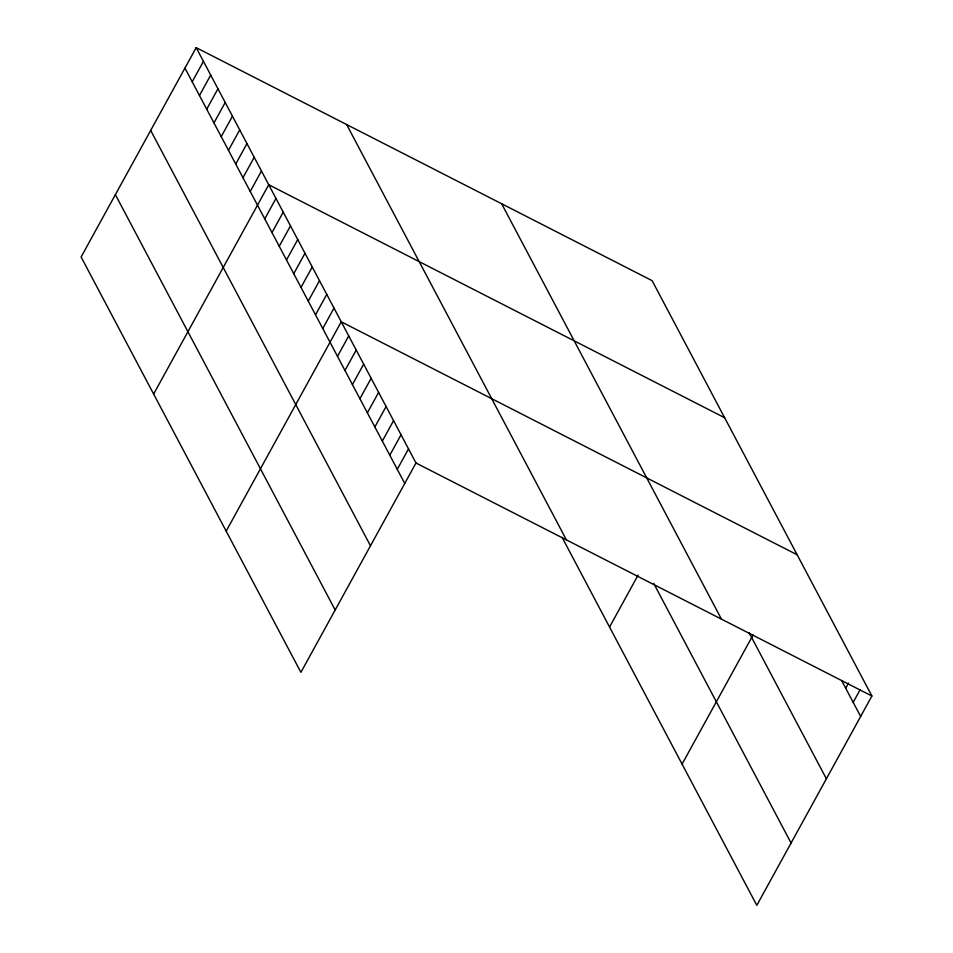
<?xml version="1.0" encoding="UTF-8"?>
<svg xmlns="http://www.w3.org/2000/svg" width="953" height="953" viewBox="0 0 953 953"><rect width="100%" height="100%" fill="white"/><g stroke="black" fill="none" stroke-linecap="round" stroke-linejoin="round"><path stroke-width="1.43" d="M196.187 47.65L81.112 256.988L300.898 672.353L415.984 463.015L196.187 47.65L652.102 280.647L871.888 696.012L756.813 905.35L562.079 537.337M192.208 81.791L203.442 61.361M199.463 95.503L210.696 75.061M206.718 109.214L217.951 88.772M213.972 122.913L225.206 102.483M221.227 136.624L232.461 116.183M228.47 150.336L239.715 129.894M235.725 164.035L246.958 143.605M242.979 177.746L254.213 157.305M250.234 191.458L261.467 171.016M153.636 394.054L268.722 184.727L724.625 417.724M264.743 218.868L275.977 198.427M271.998 232.58L283.232 212.138M279.241 246.279L290.486 225.849M286.496 259.99L297.741 239.548M293.75 273.702L304.984 253.26M301.005 287.401L312.239 266.971M308.26 301.112L319.493 280.67M315.514 314.824L326.748 294.382M322.769 328.523L334.003 308.081M226.171 531.131L341.257 321.792L797.161 554.789M337.493 356.351L348.727 335.921M344.962 370.479L356.196 350.037M352.431 384.595L363.677 364.165M359.912 398.723L371.146 378.281M367.381 412.84L378.615 392.41M374.851 426.968L386.096 406.526M382.332 441.096L393.565 420.654M389.801 455.212L401.034 434.771M397.27 469.341L408.515 448.899M609.551 627.05L638.105 575.112M682.074 764.127L753.084 634.972M845.704 688.209L848.515 683.098M853.185 702.337L860.202 689.555M415.984 463.015L871.888 696.012M841.63 680.502L860.654 716.453M749.022 632.578L826.382 778.792M501.647 203.763L721.445 619.128M653.71 583.403L791.073 843.012M346.642 124.533L566.427 539.91M184.953 68.092L404.751 483.457M150.681 130.43L370.479 545.795M115.384 194.65L335.17 610.015"/></g></svg>
